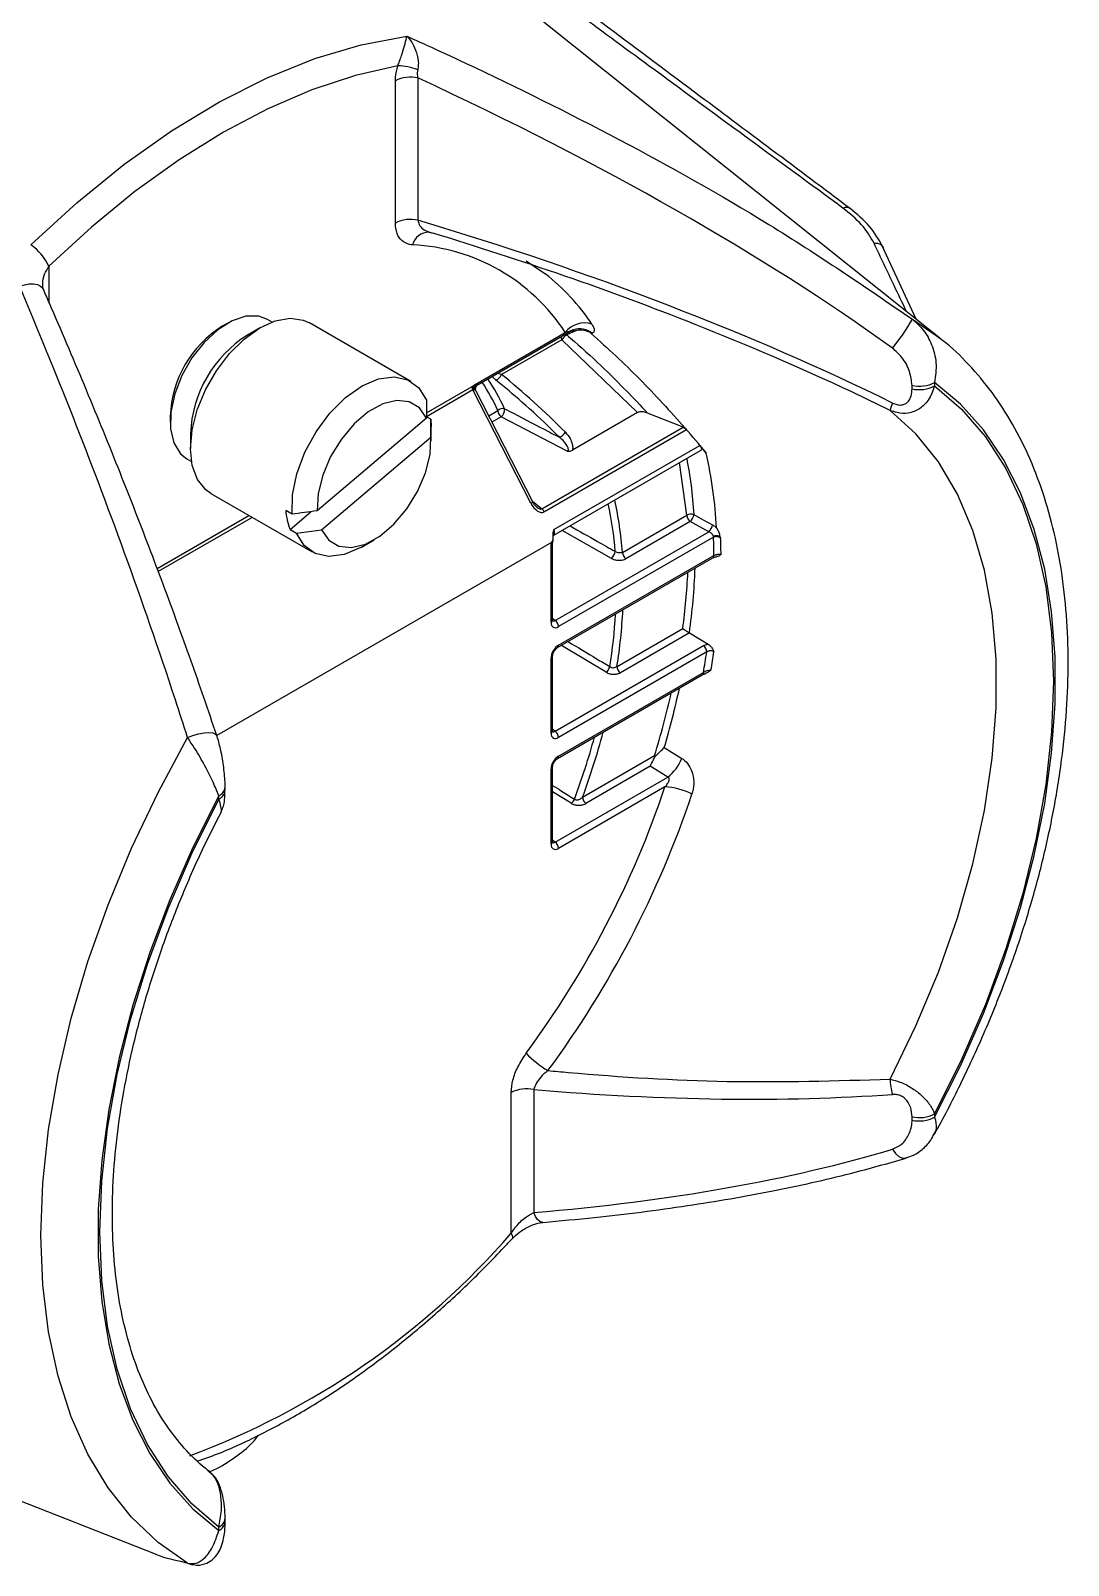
# Model space of a CAD drawing. Extents: x 7 to 135, y 1 to 99.
# Drawn here: x 101.012 to 103.909, y 8.569 to 12.853 of the extents above; entities that cross this region are included whole.
import ezdxf

# ---------------------------------------------------------------- set-up
doc = ezdxf.new("R2010")
doc.units = 0
doc.header["$MEASUREMENT"] = 0
doc.layers.add('OBJECT', color=7, linetype='CONTINUOUS')

msp = doc.modelspace()

# ---------------------------------------------------------------- linework, layer by layer
at = {"layer": 'OBJECT'}
for p, q in [((103.5504, 11.995), (101.9843, 13.2444)), ((102.0303, 12.3161), (102.0303, 12.7132)), ((102.0933, 12.7213), (102.0933, 12.3241)), ((102.1245, 12.2907), (102.1255, 12.2906)), ((102.1255, 12.2904), (102.1267, 12.29)), ((103.484, 12.048), (103.3899, 12.2523)), ((101.0631, 12.1954), (101.0631, 12.0955)), ((101.6862, 12.0398), (101.6733, 12.0472)), ((103.474, 12.0478), (103.5407, 12.0026)), ((101.5608, 12.036), (101.5467, 12.0279)), ((101.6527, 12.0238), (101.6174, 12.0034)), ((102.0731, 11.8741), (101.7902, 12.0374)), ((102.2533, 11.8657), (102.5047, 12.0109)), ((102.2611, 11.8651), (102.5194, 12.0143)), ((102.5358, 12.0163), (102.5088, 12.0042)), ((102.5358, 12.0163), (102.5166, 12.0127)), ((102.5801, 12.0082), (102.5779, 12.0073)), ((103.5407, 12.0026), (103.5504, 11.995)), ((102.4952, 11.9901), (102.3271, 11.893)), ((102.7066, 11.7871), (102.4952, 11.9901)), ((103.5359, 11.8708), (103.5359, 11.8614)), ((102.1175, 11.7862), (102.2444, 11.8595)), ((102.2469, 11.8502), (102.1176, 11.7755)), ((102.4086, 11.5343), (102.2469, 11.8502)), ((102.2479, 11.861), (102.2531, 11.8637)), ((102.2518, 11.8501), (102.2487, 11.8507)), ((102.4138, 11.5379), (102.2558, 11.8467)), ((103.473, 11.8533), (103.473, 11.8628)), ((102.1172, 11.8212), (102.1177, 11.7713)), ((102.2909, 11.778), (102.3164, 11.7927)), ((102.7066, 11.7871), (102.5247, 11.6821)), ((102.8339, 11.7459), (102.7347, 11.7858)), ((101.4017, 11.7768), (101.4017, 11.7605)), ((102.1177, 11.7713), (101.8122, 11.5125)), ((102.1292, 11.7685), (102.1176, 11.7752)), ((102.1292, 11.7685), (102.13, 11.7482)), ((102.13, 11.7074), (102.13, 11.7482)), ((102.3257, 11.7751), (102.3, 11.7603)), ((102.5103, 11.6792), (102.3257, 11.7751)), ((102.4394, 11.5182), (102.8339, 11.7459)), ((102.8393, 11.7436), (102.8433, 11.7391)), ((101.4583, 11.7278), (101.4583, 11.687)), ((101.8242, 11.4599), (102.1297, 11.7186)), ((102.8433, 11.7391), (102.4463, 11.5099)), ((101.4483, 11.6575), (101.4612, 11.65)), ((102.4726, 11.4444), (102.8827, 11.6811)), ((102.4731, 11.4605), (102.88, 11.6954)), ((102.88, 11.6954), (102.8981, 11.6741)), ((102.8442, 11.5003), (102.8241, 11.6473)), ((101.5153, 11.5611), (101.7981, 11.3978)), ((102.4123, 11.5409), (102.4394, 11.5182)), ((101.3651, 11.3519), (101.6214, 11.4998)), ((101.6307, 11.4944), (101.3684, 11.343)), ((101.742, 11.5035), (101.7243, 11.5137)), ((101.7363, 11.461), (101.7945, 11.5103)), ((102.6643, 11.3964), (102.8442, 11.5003)), ((102.8536, 11.4828), (102.6736, 11.3789)), ((102.9056, 11.4545), (102.8536, 11.4828)), ((101.7363, 11.461), (101.754, 11.4508)), ((101.754, 11.4508), (101.8242, 11.4599)), ((102.4768, 11.2069), (102.9056, 11.4545)), ((102.6336, 11.38), (102.4958, 11.4578)), ((102.466, 11.4246), (101.5317, 10.8853)), ((101.9356, 11.4114), (101.971, 11.4319)), ((102.465, 11.4138), (102.466, 11.4246)), ((102.465, 11.2015), (102.465, 11.4138)), ((102.4694, 11.2077), (102.4694, 11.4199)), ((102.9187, 11.4391), (102.4861, 11.1894)), ((102.483, 11.1307), (102.9168, 11.3811)), ((102.4861, 11.1376), (102.9199, 11.388)), ((102.4694, 11.2135), (102.4768, 11.2069)), ((102.4694, 11.2077), (102.4694, 11.2074)), ((102.6492, 11.0782), (102.833, 11.1843)), ((102.8512, 11.1719), (102.6585, 11.0607)), ((102.8512, 11.1719), (102.9039, 11.1404)), ((102.465, 10.8921), (102.465, 11.1011)), ((102.4694, 10.8982), (102.4694, 11.1072)), ((102.4768, 10.8974), (102.8905, 11.1363)), ((102.8998, 11.1187), (102.4861, 10.8799)), ((102.6189, 11.062), (102.4938, 11.137)), ((102.483, 10.8212), (102.8873, 11.0546)), ((102.4861, 10.8281), (102.8904, 11.0615)), ((102.4694, 10.9041), (102.4768, 10.8974)), ((102.7812, 10.8521), (102.8298, 10.8217)), ((102.4694, 10.5887), (102.4694, 10.7977)), ((102.5531, 10.7133), (102.7538, 10.8292)), ((102.7422, 10.7996), (102.5624, 10.6958)), ((102.7909, 10.7693), (102.7422, 10.7996)), ((102.465, 10.5826), (102.465, 10.7916)), ((102.4768, 10.588), (102.7909, 10.7693)), ((101.5373, 10.7076), (101.5373, 10.7171)), ((101.5549, 10.7321), (101.5549, 10.7416)), ((102.5211, 10.6961), (102.4694, 10.7286)), ((102.7831, 10.7419), (102.4861, 10.5704)), ((102.4694, 10.5946), (102.4768, 10.588)), ((102.3538, 9.4958), (102.3538, 9.8886)), ((102.4167, 9.8967), (102.4167, 9.5534)), ((103.473, 9.8115), (103.473, 9.821)), ((103.5359, 9.829), (103.5359, 9.8196)), ((99.6833, 9.2583), (101.3597, 8.6009)), ((101.5123, 8.8295), (101.5061, 8.8346)), ((101.5128, 8.829), (101.5069, 8.834)), ((101.507, 8.8337), (101.5123, 8.8295)), ((101.5549, 8.6903), (101.5549, 8.6998)), ((101.5373, 8.6658), (101.5373, 8.6753)), ((101.4502, 8.5749), (101.4642, 8.5703))]:
    msp.add_line(p, q, dxfattribs=at)
at = {"layer": 'OBJECT', "flags": 128}
for points in [[(101.0122, 12.2551), (101.1407, 12.3729), (101.272, 12.4792), (101.4051, 12.5732), (101.539, 12.6543), (101.6727, 12.7217), (101.8051, 12.7751), (101.9353, 12.8139), (102.0622, 12.838)], [(102.0373, 12.7551), (101.9186, 12.7278), (101.7973, 12.6876), (101.6743, 12.6348), (101.5504, 12.5695), (101.4265, 12.4924), (101.3034, 12.4039), (101.182, 12.3047), (101.0631, 12.1954)], [(102.3957, 12.2104), (102.4423, 12.1793), (102.4491, 12.1741)], [(100.9821, 12.1396), (100.9952, 12.1438), (101.0082, 12.1461), (101.0203, 12.1462), (101.031, 12.1442), (101.0396, 12.1401), (101.0457, 12.1343), (101.0477, 12.1307)], [(101.6733, 12.0472), (101.649, 12.0562), (101.6133, 12.0561), (101.5743, 12.0432), (101.5345, 12.0183), (101.4963, 11.983), (101.4621, 11.9395), (101.4342, 11.8905), (101.4142, 11.8391), (101.4035, 11.7885), (101.4026, 11.742), (101.4116, 11.7024), (101.4301, 11.6722), (101.4483, 11.6575)], [(101.5153, 11.5611), (101.5013, 11.571), (101.478, 11.5999), (101.4634, 11.6389), (101.4583, 11.6859), (101.463, 11.7386), (101.4771, 11.7943), (101.5001, 11.8503), (101.5308, 11.9037), (101.5675, 11.9519), (101.6086, 11.9924), (101.6518, 12.0233), (101.6951, 12.0429), (101.7363, 12.0503), (101.7732, 12.0451), (101.7902, 12.0374)], [(102.5198, 12.0146), (102.527, 12.0178), (102.5273, 12.0179)], [(101.742, 11.5035), (101.7432, 11.5577), (101.7554, 11.6164), (101.7778, 11.6762), (101.8092, 11.7337), (101.8478, 11.7857), (101.8914, 11.8291), (101.9375, 11.8616), (101.9835, 11.8813), (102.0267, 11.887), (102.0648, 11.8784), (102.0955, 11.856), (102.1172, 11.8212)], [(103.5359, 9.8196), (103.6081, 9.9635), (103.6725, 10.1097), (103.7285, 10.257), (103.7759, 10.4044), (103.8142, 10.5508), (103.8432, 10.6952), (103.8626, 10.8364), (103.8724, 10.9735), (103.8724, 11.1054), (103.8626, 11.2312), (103.8432, 11.35), (103.8142, 11.4609), (103.7759, 11.5631), (103.7285, 11.6558), (103.6725, 11.7384), (103.6081, 11.8102), (103.5359, 11.8708)], [(103.5359, 11.8614), (103.6112, 11.7967), (103.6777, 11.7195), (103.7349, 11.6306), (103.7823, 11.5305), (103.8197, 11.4202), (103.8465, 11.3005), (103.8627, 11.1725), (103.8682, 11.037), (103.8627, 10.8953), (103.8465, 10.7485), (103.8197, 10.5978), (103.7823, 10.4444), (103.7349, 10.2895), (103.6777, 10.1345), (103.6112, 9.9806), (103.5359, 9.829)], [(102.1177, 11.7713), (102.0974, 11.8), (102.069, 11.8169), (102.0342, 11.8207), (101.9953, 11.8112), (101.9548, 11.789), (101.9154, 11.7556), (101.8795, 11.7132), (101.8496, 11.6644), (101.8276, 11.6125), (101.8148, 11.5607), (101.8122, 11.5125)], [(103.412, 9.9262), (103.4837, 10.0746), (103.5464, 10.2252), (103.5995, 10.3766), (103.6425, 10.5273), (103.6751, 10.6762), (103.697, 10.8218), (103.708, 10.9629), (103.708, 11.0983), (103.697, 11.2267), (103.6751, 11.347), (103.6425, 11.4582), (103.5995, 11.5593), (103.5464, 11.6493), (103.4837, 11.7275), (103.412, 11.7932)], [(101.8242, 11.4599), (101.8445, 11.4311), (101.8729, 11.4143), (101.9077, 11.4105), (101.9466, 11.42), (101.9871, 11.4421), (102.0265, 11.4755), (102.0623, 11.518), (102.0923, 11.5667), (102.1143, 11.6187), (102.1271, 11.6704), (102.1297, 11.7186)], [(102.8638, 11.502), (102.8878, 11.4889), (102.9158, 11.4736)], [(101.9356, 11.4114), (101.9337, 11.4103), (101.8877, 11.3907), (101.8445, 11.385), (101.8064, 11.3936), (101.7757, 11.4159), (101.754, 11.4508)], [(101.4502, 10.8795), (101.4652, 10.8857), (101.4809, 10.8904), (101.4962, 10.8932), (101.5098, 10.894), (101.5209, 10.8926), (101.5285, 10.8892), (101.5319, 10.8847)], [(101.4502, 8.5749), (101.3678, 8.6325), (101.2936, 8.7028), (101.2281, 8.785), (101.1718, 8.8787), (101.1252, 8.983), (101.0885, 9.0973), (101.0622, 9.2207), (101.0463, 9.3522), (101.0409, 9.4909), (101.0463, 9.6358), (101.0622, 9.7856), (101.0885, 9.9394), (101.1252, 10.096), (101.1718, 10.2542), (101.2281, 10.4129), (101.2936, 10.5707), (101.3678, 10.7267), (101.4502, 10.8795)], [(101.5373, 10.7171), (101.4652, 10.5731), (101.4008, 10.427), (101.3447, 10.2797), (101.2974, 10.1323), (101.2591, 9.9858), (101.2301, 9.8415), (101.2107, 9.7003), (101.2009, 9.5632), (101.2009, 9.4313), (101.2107, 9.3054), (101.2301, 9.1867), (101.2591, 9.0758), (101.2974, 8.9736), (101.3447, 8.8809), (101.4008, 8.7983), (101.4652, 8.7264), (101.5373, 8.6658)], [(101.5373, 8.6753), (101.4621, 8.74), (101.3956, 8.8171), (101.3384, 8.9061), (101.2909, 9.0061), (101.2536, 9.1164), (101.2267, 9.2361), (101.2105, 9.3642), (101.2051, 9.4997), (101.2105, 9.6414), (101.2267, 9.7882), (101.2536, 9.9389), (101.2909, 10.0923), (101.3384, 10.2471), (101.3956, 10.4021), (101.4621, 10.556), (101.5373, 10.7076)], [(103.4184, 9.7305), (103.4269, 9.7186), (103.4363, 9.71), (103.4459, 9.7055), (103.455, 9.7053), (103.4561, 9.7056)], [(102.4424, 9.5262), (102.4406, 9.5262), (102.434, 9.5283), (102.4275, 9.5338), (102.4217, 9.5424), (102.4167, 9.5534)], [(102.3538, 9.4958), (102.3562, 9.4899), (102.357, 9.485), (102.3564, 9.4812), (102.3554, 9.4795)]]:
    msp.add_lwpolyline(points, dxfattribs=at)
at = {"layer": 'OBJECT'}
for centre, radius, start, end in [((102.035, 12.5984), 0.1567, 68.3818, 89.1529), ((102.0729, 12.6304), 0.0932, 77.3817, 117.2047), ((102.0729, 12.2332), 0.0932, 77.3817, 117.2047), ((100.9359, 12.1385), 0.1393, 24.1067, 56.7934), ((102.1245, 12.2428), 0.0479, 90.1024, 164.8628), ((102.0523, 11.7158), 0.5402, 33.1157, 87.2398), ((102.0875, 11.7087), 0.5893, 33.5325, 52.155), ((102.9717, 12.3334), 0.5778, 320.623, 330.3824), ((101.7101, 11.7662), 0.3085, 121.9804, 178.025), ((101.7995, 11.7146), 0.3414, 122.231, 177.7744), ((102.5139, 12.0001), 0.0212, 183.2752, 208.1295), ((102.5292, 11.9709), 0.039, 121.4414, 150.5109), ((102.5585, 11.9697), 0.0677, 72.5914, 142.538), ((102.4987, 11.9931), 0.015, 47.5388, 62.1876), ((102.545, 11.9662), 0.0547, 50.115, 108.8992), ((101.7898, 11.5522), 0.579, 24.543, 33.5021), ((101.8002, 11.5529), 0.5886, 24.5715, 33.8952), ((102.3, 11.9053), 0.0297, 291.8931, 335.586), ((103.4933, 11.9537), 0.0932, 257.3818, 297.2045), ((102.2654, 11.8601), 0.021, 181.6798, 208.1825), ((102.2674, 11.8574), 0.0199, 169.7176, 199.7784), ((102.2685, 11.8553), 0.0175, 151.263, 197.1804), ((102.2409, 11.8657), 0.0124, 350.8446, 0.2051), ((103.4933, 11.9442), 0.0932, 257.3818, 297.2045), ((102.3297, 11.7805), 0.018, 71.5536, 137.518), ((102.3398, 11.7938), 0.0234, 182.8538, 233.1011), ((102.3065, 11.7968), 0.0289, 311.6134, 1.6493), ((103.4833, 11.7822), 0.0722, 154.1573, 171.2333), ((102.4725, 11.7538), 0.0393, 294.0263, 326.1675), ((101.7039, 11.4021), 1.2248, 2.9347, 12.8301), ((102.403, 11.5478), 0.0146, 292.3348, 317.5568), ((101.6539, 11.3229), 0.9932, 4.4095, 12.1671), ((101.6624, 11.3235), 1.0045, 4.1632, 12.5983), ((101.902, 11.5266), 0.1782, 184.1636, 201.6082), ((102.4254, 11.4996), 0.0233, 26.4252, 52.9857), ((102.8557, 11.4813), 0.0222, 68.6962, 121.0683), ((102.8676, 11.5015), 0.0234, 182.8539, 233.1012), ((102.8328, 11.5061), 0.0312, 311.6367, 352.391), ((102.8849, 11.4778), 0.0312, 311.629, 352.252), ((102.9026, 11.439), 0.0161, 0.1769, 8.4789), ((102.462, 11.4206), 0.00747, 294.0823, 355.2073), ((102.6143, 11.403), 0.0301, 310.0476, 352.8531), ((102.6876, 11.3976), 0.0234, 182.8539, 233.1012), ((101.4449, 11.3784), 1.475, 0.3705, 2.3566), ((101.4505, 11.3792), 1.4892, 0.4631, 2.2143), ((102.9126, 11.3871), 0.0073, 304.5574, 6.7552), ((101.0849, 11.4192), 1.7638, 352.347, 357.4518), ((101.0736, 11.421), 1.795, 352.0227, 357.8124), ((101.1301, 11.3181), 1.5378, 351.0281, 356.9503), ((102.4619, 11.2084), 0.00759, 294.3574, 352.0548), ((102.4627, 11.1882), 0.0234, 2.8538, 53.1013), ((101.1174, 11.3184), 1.5308, 350.9528, 356.4801), ((102.4621, 11.1078), 0.0073, 293.2475, 355.3653), ((102.4788, 11.1367), 0.00731, 304.8013, 6.7329), ((100.8993, 11.4185), 2.0228, 349.8352, 351.4787), ((102.8765, 11.1176), 0.0234, 2.8535, 53.1016), ((100.9091, 11.4182), 2.0328, 350.0869, 351.5393), ((102.6002, 11.0855), 0.03, 308.4771, 344.9595), ((102.6725, 11.0794), 0.0234, 182.854, 233.101), ((102.8831, 11.0606), 0.0073, 304.5567, 6.7559), ((100.5674, 11.5087), 2.309, 343.4814, 347.7294), ((100.5517, 11.5113), 2.3054, 342.7891, 347.3037), ((102.4621, 10.8988), 0.00729, 293.2401, 355.4396), ((102.4627, 10.8787), 0.0234, 2.8535, 53.1016), ((100.6158, 11.4247), 2.0638, 339.8358, 345.1213), ((100.6029, 11.4277), 2.0575, 339.5154, 344.5885), ((102.4621, 10.7983), 0.0073, 293.2475, 355.3653), ((102.4788, 10.8272), 0.00731, 304.8017, 6.7327), ((102.7199, 10.8627), 0.1173, 307.2748, 339.5707), ((101.5251, 10.7444), 0.0299, 294.0905, 354.7307), ((101.5253, 10.7348), 0.0297, 293.9814, 355.9893), ((100.2229, 11.6032), 2.7011, 323.5463, 341.4062), ((100.2023, 11.615), 2.8023, 323.5463, 341.4062), ((102.5765, 10.7145), 0.0234, 182.8539, 233.1011), ((102.7752, 10.5638), 0.1783, 62.1993, 87.4745), ((102.504, 10.7191), 0.0287, 306.5801, 336.5885), ((102.4621, 10.5893), 0.00729, 293.2401, 355.4396), ((102.4627, 10.5693), 0.0234, 2.8537, 53.1013), ((102.6134, 10.2103), 0.3041, 224.2224, 238.8864), ((102.3964, 9.8058), 0.0932, 77.3817, 117.2047), ((103.5382, 9.9233), 0.1263, 178.7055, 198.3325), ((103.4933, 9.9119), 0.0932, 257.3818, 297.2045), ((103.4933, 9.9025), 0.0932, 257.3818, 297.2045), ((100.6907, 10.9414), 2.2036, 290.2977, 319.002), ((101.5252, 8.7025), 0.0298, 294.0575, 355.1131), ((101.5252, 8.693), 0.0298, 294.0222, 355.5262)]:
    msp.add_arc(centre, radius, start, end, dxfattribs=at)
for centre, major_axis, ratio, start_param, end_param in [((98.8737, 11.8035), (5.5153, -1.3161), 0.337357, 0.687358, 1.030112), ((101.2478, 11.3047), (3.4718, -0.8285), 0.337357, 0.978335, 1.405949), ((101.99, 10.4718), (-0.7933, 1.6798), 0.62191, 5.230165, 5.373854), ((102.2444, 11.8214), (0.0086, 0.0398), 0.487545, 0.250704, 0.415371), ((102.255, 11.8152), (-0.0069, 0.0354), 0.323215, 6.229082, 6.39375), ((102.0956, 10.3799), (-0.9462, 2.0036), 0.62191, 5.095138, 5.138355), ((102.4282, 11.5501), (-0.0163, 0.041), 0.552795, 1.740523, 3.222071), ((102.4201, 11.5469), (-0.0193, 0.0288), 0.345261, 2.268071, 3.146618), ((102.4669, 11.4584), (-0.0052, 0.0143), 0.425109, 3.20932, 4.69903), ((102.4864, 11.2142), (0.0152, 0.0264), 0.568869, 2.363542, 3.919486), ((102.4758, 11.2204), (0.0052, 0.015), 0.538958, 2.918918, 3.817209), ((102.4864, 11.1131), (0.015, 0.026), 0.586022, 0.792741, 2.348684), ((102.4864, 10.9048), (0.0152, 0.0264), 0.568869, 2.363542, 3.919486), ((102.4758, 10.9109), (0.0052, 0.015), 0.538958, 2.918918, 3.817209), ((102.4864, 10.8036), (0.015, 0.026), 0.586022, 0.792741, 2.348684), ((102.4864, 10.5953), (0.0152, 0.0264), 0.568869, 2.363542, 3.919486), ((102.4758, 10.6014), (0.0052, 0.015), 0.538958, 2.918918, 3.817209), ((101.2478, 11.3047), (3.4718, -0.8285), 0.337357, 5.134971, 5.465515), ((98.8737, 11.8035), (5.5153, -1.3161), 0.337357, 5.487646, 5.756492)]:
    msp.add_ellipse(centre, major_axis=major_axis, ratio=ratio, start_param=start_param, end_param=end_param, dxfattribs=at)
for points, knots in [([(103.2983, 12.358), (103.154, 12.4659), (102.8373, 12.7028), (102.5206, 12.9391), (102.3481, 13.0677)], [0, 0, 0, 0, 0.4555662, 1, 1, 1, 1]), ([(103.2799, 12.3581), (103.0996, 12.4901), (102.7776, 12.7258), (102.4568, 12.9621), (102.3156, 13.0661)], [0, 0, 0, 0, 0.560008, 1, 1, 1, 1]), ([(102.0373, 12.7551), (102.039, 12.7596), (102.0427, 12.7692), (102.047, 12.782), (102.0525, 12.799), (102.0584, 12.8196), (102.0613, 12.8325), (102.0622, 12.8379), (102.0622, 12.838)], [0, 0, 0, 0, 0.125199, 0.269788, 0.359451, 0.64693, 0.996073, 1, 1, 1, 1]), ([(102.0622, 12.838), (102.0806, 12.8297), (102.1353, 12.805), (102.3345, 12.7129), (102.6564, 12.5525), (103.0769, 12.3185), (103.3417, 12.138), (103.474, 12.0478)], [0, 0, 0, 0, 0.0375041, 0.1114605, 0.4074162, 0.7038077, 1, 1, 1, 1]), ([(102.0622, 12.838), (102.0623, 12.8379), (102.0693, 12.8308), (102.0808, 12.815), (102.0902, 12.7913), (102.0939, 12.7725), (102.0951, 12.7587), (102.0935, 12.7487), (102.0928, 12.7441)], [0, 0, 0, 0, 0.00398, 0.354505, 0.641879, 0.732153, 0.875184, 1, 1, 1, 1]), ([(102.0303, 12.7132), (102.0304, 12.7166), (102.0307, 12.7298), (102.0345, 12.7443), (102.0373, 12.7551)], [0, 0, 0, 0, 0.259647, 1, 1, 1, 1]), ([(102.0928, 12.7441), (102.0928, 12.7441), (102.0914, 12.7384), (102.0911, 12.7303), (102.0928, 12.7232), (102.0933, 12.7213)], [0, 0, 0, 0, 0.000406, 0.730045, 1, 1, 1, 1]), ([(103.2799, 12.3581), (103.283, 12.3592), (103.2879, 12.3608), (103.2937, 12.3602), (103.297, 12.3591), (103.2984, 12.3579), (103.2988, 12.3575)], [0, 0, 0, 0, 0.4352, 0.66943, 0.908612, 1, 1, 1, 1]), ([(103.3669, 12.2598), (103.3566, 12.2774), (103.3359, 12.3127), (103.2985, 12.343), (103.2799, 12.3581)], [0, 0, 0, 0, 0.501102, 1, 1, 1, 1]), ([(103.392, 12.2489), (103.3811, 12.2684), (103.3593, 12.3074), (103.319, 12.3409), (103.2989, 12.3576)], [0, 0, 0, 0, 0.501372, 1, 1, 1, 1]), ([(102.0783, 12.2553), (102.0755, 12.2556), (102.0642, 12.2568), (102.0478, 12.2654), (102.0332, 12.2857), (102.0313, 12.3059), (102.0303, 12.3161)], [0, 0, 0, 0, 0.104814, 0.415632, 0.707452, 1, 1, 1, 1]), ([(102.0933, 12.3241), (102.0947, 12.3187), (102.0977, 12.3076), (102.1103, 12.2962), (102.1214, 12.2923), (102.1269, 12.2904)], [0, 0, 0, 0, 0.317526, 0.65817, 1, 1, 1, 1]), ([(102.1269, 12.2904), (102.1276, 12.2901), (102.1304, 12.2888), (102.1336, 12.2884), (102.136, 12.2881)], [0, 0, 0, 0, 0.251213, 1, 1, 1, 1]), ([(103.412, 11.7932), (103.3762, 11.8105), (103.197, 11.8971), (102.8945, 12.0257), (102.5039, 12.1715), (102.2587, 12.2492), (102.136, 12.2881)], [0, 0, 0, 0, 0.086252, 0.431521, 0.715373, 1, 1, 1, 1]), ([(103.3669, 12.2598), (103.3703, 12.26), (103.3755, 12.2603), (103.3818, 12.2584), (103.386, 12.2561), (103.3887, 12.254), (103.3897, 12.2525), (103.3898, 12.2522)], [0, 0, 0, 0, 0.365333, 0.5618321, 0.7624541, 0.9630735, 1, 1, 1, 1]), ([(103.4575, 12.0692), (103.4458, 12.0934), (103.4153, 12.1569), (103.3854, 12.2205), (103.3669, 12.2598)], [0, 0, 0, 0, 0.382243, 1, 1, 1, 1]), ([(103.3898, 12.2522), (103.3906, 12.2513), (103.3919, 12.2497), (103.3922, 12.2477), (103.3923, 12.247)], [0, 0, 0, 0, 0.600691, 1, 1, 1, 1]), ([(101.0462, 12.1425), (101.046, 12.144), (101.0445, 12.1541), (101.05, 12.1732), (101.0588, 12.1882), (101.0631, 12.1954)], [0, 0, 0, 0, 0.084318, 0.559661, 1, 1, 1, 1]), ([(101.4502, 10.8795), (101.4389, 10.9148), (101.382, 11.0917), (101.2762, 11.395), (101.1309, 11.7796), (101.0317, 12.0194), (100.9821, 12.1396)], [0, 0, 0, 0, 0.077798, 0.389331, 0.69397, 1, 1, 1, 1]), ([(101.0477, 12.1308), (101.0476, 12.1309), (101.046, 12.134), (101.0461, 12.1383), (101.0462, 12.1425)], [0, 0, 0, 0, 0.038415, 1, 1, 1, 1]), ([(101.5319, 10.8847), (101.5198, 10.9204), (101.484, 11.0266), (101.4212, 11.2031), (101.3413, 11.4173), (101.2545, 11.6393), (101.1614, 11.8666), (101.0916, 12.0304), (101.0532, 12.1181), (101.0477, 12.1307)], [0, 0, 0, 0, 0.079574, 0.236353, 0.40293, 0.581361, 0.771719, 0.967148, 1, 1, 1, 1]), ([(103.474, 12.0478), (103.485, 12.0379), (103.5073, 12.0178), (103.5299, 11.9748), (103.5434, 11.924), (103.5385, 11.8891), (103.5359, 11.8708)], [0, 0, 0, 0, 0.223098, 0.450963, 0.711814, 1, 1, 1, 1]), ([(102.5273, 12.018), (102.525, 12.0171), (102.5165, 12.014), (102.5076, 12.0108), (102.501, 12.0083)], [0, 0, 0, 0, 0.262907, 1, 1, 1, 1]), ([(102.5194, 12.0143), (102.5192, 12.0142), (102.5182, 12.0136), (102.5142, 12.0126), (102.5091, 12.0116), (102.5055, 12.011), (102.5047, 12.0109)], [0, 0, 0, 0, 0.0748099, 0.413866, 0.866056, 1, 1, 1, 1]), ([(102.5088, 12.0042), (102.516, 11.998), (102.5519, 11.9669), (102.6289, 11.8965), (102.6952, 11.8272), (102.7347, 11.7858)], [0, 0, 0, 0, 0.091462, 0.457412, 1, 1, 1, 1]), ([(102.5779, 12.0073), (102.5762, 12.0086), (102.5728, 12.0113), (102.5652, 12.0145), (102.5528, 12.0172), (102.5428, 12.0169), (102.5364, 12.0163), (102.5358, 12.0163)], [0, 0, 0, 0, 0.136462, 0.272406, 0.502922, 0.956496, 1, 1, 1, 1]), ([(102.5779, 12.0073), (102.6232, 11.966), (102.714, 11.8833), (102.7975, 11.7903), (102.8393, 11.7436)], [0, 0, 0, 0, 0.49854, 1, 1, 1, 1]), ([(102.5787, 12.0343), (102.5796, 12.033), (102.5834, 12.0271), (102.5866, 12.0181), (102.5851, 12.011), (102.5813, 12.0089), (102.5801, 12.0082)], [0, 0, 0, 0, 0.105572, 0.488067, 0.830771, 1, 1, 1, 1]), ([(103.5345, 9.771), (103.5363, 9.7741), (103.5639, 9.823), (103.6131, 9.92), (103.6788, 10.0625), (103.7367, 10.2068), (103.7868, 10.3517), (103.8288, 10.4966), (103.8624, 10.6405), (103.8872, 10.7826), (103.9032, 10.9221), (103.91, 11.0581), (103.9076, 11.1899), (103.8958, 11.3166), (103.8746, 11.4373), (103.844, 11.5513), (103.8042, 11.6576), (103.7553, 11.7553), (103.6981, 11.844), (103.6322, 11.9217), (103.5789, 11.9746), (103.5455, 11.9979), (103.539, 12.0025)], [0, 0, 0, 0, 0.003665, 0.058313, 0.112984, 0.167681, 0.222416, 0.277201, 0.332048, 0.386966, 0.441963, 0.49704, 0.552189, 0.607386, 0.662571, 0.717654, 0.772518, 0.827019, 0.881019, 0.934418, 0.987209, 1, 1, 1, 1]), ([(103.473, 11.8628), (103.4714, 11.8757), (103.4682, 11.902), (103.4487, 11.9394), (103.4276, 11.9584), (103.4184, 11.9668)], [0, 0, 0, 0, 0.351629, 0.714778, 1, 1, 1, 1]), ([(102.3111, 11.8777), (102.309, 11.8795), (102.3047, 11.8831), (102.3019, 11.8863), (102.3005, 11.8879)], [0, 0, 0, 0, 0.502751, 1, 1, 1, 1]), ([(102.4885, 11.7179), (102.4817, 11.7247), (102.4475, 11.7587), (102.3891, 11.8133), (102.3355, 11.8576), (102.3111, 11.8777)], [0, 0, 0, 0, 0.1198452, 0.5994125, 1, 1, 1, 1]), ([(102.3164, 11.8971), (102.3165, 11.897), (102.3179, 11.8965), (102.3216, 11.8951), (102.3255, 11.8936), (102.3271, 11.893)], [0, 0, 0, 0, 0.02562, 0.611249, 1, 1, 1, 1]), ([(102.2479, 11.861), (102.2485, 11.8617), (102.2502, 11.8636), (102.2521, 11.8649), (102.2533, 11.8657)], [0, 0, 0, 0, 0.352326, 1, 1, 1, 1]), ([(102.2557, 11.8467), (102.2556, 11.8469), (102.2552, 11.8479), (102.2535, 11.8493), (102.2519, 11.85), (102.2518, 11.8501)], [0, 0, 0, 0, 0.174847, 0.908815, 1, 1, 1, 1]), ([(102.2531, 11.8637), (102.2554, 11.8642), (102.2587, 11.865), (102.2611, 11.8652), (102.2611, 11.8652), (102.2611, 11.8652)], [0, 0, 0, 0, 0.570989, 0.837243, 1, 1, 1, 1]), ([(102.2558, 11.8467), (102.2558, 11.8467), (102.2548, 11.848), (102.2541, 11.8517), (102.2545, 11.857), (102.2567, 11.8614), (102.2594, 11.8642), (102.261, 11.865), (102.2615, 11.8653)], [0, 0, 0, 0, 0.004101, 0.236386, 0.480511, 0.714576, 0.907366, 1, 1, 1, 1]), ([(103.5359, 11.8614), (103.5309, 11.8473), (103.5219, 11.822), (103.4948, 11.7958), (103.464, 11.7837), (103.4349, 11.7845), (103.4184, 11.7908), (103.412, 11.7932)], [0, 0, 0, 0, 0.265568, 0.47687, 0.68909, 0.879262, 1, 1, 1, 1]), ([(103.4184, 11.8137), (103.4225, 11.8119), (103.4307, 11.8084), (103.4433, 11.8076), (103.4546, 11.8109), (103.4645, 11.8193), (103.4717, 11.8339), (103.4725, 11.8465), (103.473, 11.8533)], [0, 0, 0, 0, 0.1326367, 0.2661905, 0.3879373, 0.5358653, 0.7510749, 1, 1, 1, 1]), ([(102.3354, 11.7976), (102.3436, 11.7934), (102.3845, 11.7722), (102.4355, 11.7456), (102.4783, 11.7233), (102.4885, 11.7179)], [0, 0, 0, 0, 0.160075, 0.800378, 1, 1, 1, 1]), ([(102.7347, 11.7858), (102.731, 11.7869), (102.7247, 11.789), (102.716, 11.7894), (102.7102, 11.7887), (102.7077, 11.7876), (102.7066, 11.7871)], [0, 0, 0, 0, 0.39963, 0.6804285, 0.8611697, 1, 1, 1, 1]), ([(102.1297, 11.7186), (102.1297, 11.7188), (102.1296, 11.7355), (102.1294, 11.7521), (102.1292, 11.7685)], [0, 0, 0, 0, 0.0137604, 1, 1, 1, 1]), ([(102.8339, 11.7459), (102.8355, 11.7451), (102.8388, 11.7435), (102.8418, 11.7408), (102.8431, 11.7393), (102.8433, 11.7391)], [0, 0, 0, 0, 0.471931, 0.943806, 1, 1, 1, 1]), ([(102.5103, 11.6792), (102.5109, 11.6795), (102.5118, 11.6799), (102.5129, 11.6812), (102.5133, 11.6825), (102.5136, 11.6851), (102.5126, 11.6895), (102.5088, 11.697), (102.5009, 11.7073), (102.493, 11.714), (102.4885, 11.7179)], [0, 0, 0, 0, 0.042913, 0.064595, 0.116677, 0.137901, 0.239878, 0.395454, 0.648764, 1, 1, 1, 1]), ([(102.5051, 11.732), (102.5098, 11.7264), (102.518, 11.7167), (102.5242, 11.7008), (102.5259, 11.6895), (102.525, 11.684), (102.5247, 11.6821)], [0, 0, 0, 0, 0.39376, 0.689369, 0.889337, 1, 1, 1, 1]), ([(102.5103, 11.6792), (102.5104, 11.6792), (102.5108, 11.6791), (102.5136, 11.679), (102.5189, 11.6794), (102.5228, 11.6812), (102.5247, 11.6821)], [0, 0, 0, 0, 0.009919, 0.084253, 0.52273, 1, 1, 1, 1]), ([(102.8437, 11.6586), (102.8482, 11.6342), (102.8574, 11.5839), (102.8616, 11.5298), (102.8638, 11.502)], [0, 0, 0, 0, 0.48506, 1, 1, 1, 1]), ([(102.88, 11.6954), (102.881, 11.694), (102.8832, 11.6912), (102.8848, 11.6871), (102.8849, 11.6838), (102.884, 11.6817), (102.8829, 11.6814), (102.8827, 11.6813)], [0, 0, 0, 0, 0.239836, 0.479768, 0.716145, 0.943702, 1, 1, 1, 1]), ([(102.4259, 11.5226), (102.4246, 11.5236), (102.421, 11.5266), (102.4169, 11.5322), (102.4146, 11.5365), (102.4138, 11.5379)], [0, 0, 0, 0, 0.27358, 0.769142, 1, 1, 1, 1]), ([(101.8122, 11.5125), (101.8118, 11.5125), (101.7884, 11.5095), (101.765, 11.5064), (101.742, 11.5035)], [0, 0, 0, 0, 0.013759, 1, 1, 1, 1]), ([(102.466, 11.4246), (102.4669, 11.4253), (102.4688, 11.4268), (102.4706, 11.431), (102.4713, 11.4357), (102.471, 11.4391), (102.4709, 11.4404)], [0, 0, 0, 0, 0.225238, 0.448344, 0.797044, 1, 1, 1, 1]), ([(102.4709, 11.4404), (102.4707, 11.4438), (102.4704, 11.4507), (102.4722, 11.4571), (102.4731, 11.4604), (102.4731, 11.4605)], [0, 0, 0, 0, 0.484792, 0.99279, 1, 1, 1, 1]), ([(102.4709, 11.4428), (102.4711, 11.4432), (102.4714, 11.4437), (102.4723, 11.4441), (102.4727, 11.4442)], [0, 0, 0, 0, 0.578157, 1, 1, 1, 1]), ([(102.5181, 11.4706), (102.5437, 11.4561), (102.5857, 11.4324), (102.6277, 11.4085), (102.6441, 11.3993)], [0, 0, 0, 0, 0.609623, 1, 1, 1, 1]), ([(102.9185, 11.4414), (102.9179, 11.4428), (102.9168, 11.4456), (102.9134, 11.4496), (102.9096, 11.4526), (102.9068, 11.4539), (102.9056, 11.4545)], [0, 0, 0, 0, 0.261282, 0.522135, 0.793798, 1, 1, 1, 1]), ([(102.9158, 11.4736), (102.9186, 11.4719), (102.9226, 11.4694), (102.926, 11.4659), (102.9271, 11.4648)], [0, 0, 0, 0, 0.693721, 1, 1, 1, 1]), ([(102.9361, 11.4409), (102.9344, 11.4415), (102.9312, 11.4427), (102.9258, 11.443), (102.9217, 11.4423), (102.9194, 11.4417), (102.9186, 11.4415), (102.9185, 11.4414)], [0, 0, 0, 0, 0.2752189, 0.550334, 0.828176, 0.9753594, 1, 1, 1, 1]), ([(102.9386, 11.4367), (102.9371, 11.4376), (102.9342, 11.4394), (102.9288, 11.4407), (102.9236, 11.4408), (102.9203, 11.4399), (102.9189, 11.4392), (102.9187, 11.4391)], [0, 0, 0, 0, 0.24232, 0.484664, 0.72566, 0.96082, 1, 1, 1, 1]), ([(102.9271, 11.4648), (102.9271, 11.4647), (102.9272, 11.4642), (102.9278, 11.4632), (102.9292, 11.4609), (102.9322, 11.4558), (102.9353, 11.4484), (102.9358, 11.4431), (102.9361, 11.4409)], [0, 0, 0, 0, 0.014349, 0.064128, 0.113277, 0.309935, 0.707927, 1, 1, 1, 1]), ([(102.9361, 11.4409), (102.9369, 11.4396), (102.9378, 11.4382), (102.9386, 11.4367), (102.9386, 11.4367)], [0, 0, 0, 0, 0.968723, 1, 1, 1, 1]), ([(102.4695, 11.42), (102.4695, 11.4203), (102.4694, 11.4225), (102.4705, 11.4291), (102.4708, 11.4351), (102.4709, 11.4385)], [0, 0, 0, 0, 0.07498, 0.487595, 1, 1, 1, 1]), ([(102.6643, 11.3964), (102.6629, 11.3959), (102.6603, 11.395), (102.6552, 11.395), (102.6499, 11.3962), (102.6462, 11.3979), (102.6445, 11.399), (102.6441, 11.3993)], [0, 0, 0, 0, 0.231643, 0.462987, 0.701648, 0.946437, 1, 1, 1, 1]), ([(102.6336, 11.38), (102.6366, 11.3786), (102.6424, 11.3758), (102.6529, 11.3742), (102.6631, 11.3748), (102.6699, 11.3769), (102.673, 11.3786), (102.6736, 11.3789)], [0, 0, 0, 0, 0.235531, 0.471034, 0.707056, 0.94205, 1, 1, 1, 1]), ([(102.9169, 11.3811), (102.9171, 11.3813), (102.918, 11.3819), (102.9214, 11.3832), (102.9251, 11.3843), (102.9275, 11.3846), (102.928, 11.3846)], [0, 0, 0, 0, 0.102969, 0.479767, 0.905876, 1, 1, 1, 1]), ([(102.9199, 11.388), (102.9212, 11.3886), (102.9237, 11.3899), (102.9286, 11.3911), (102.9335, 11.3917), (102.9373, 11.3916), (102.9392, 11.3913), (102.9397, 11.3912)], [0, 0, 0, 0, 0.224553, 0.449027, 0.675891, 0.908583, 1, 1, 1, 1]), ([(102.9397, 11.3912), (102.9397, 11.3912), (102.9377, 11.3895), (102.9344, 11.3864), (102.9298, 11.3854), (102.9279, 11.385)], [0, 0, 0, 0, 0.007492, 0.589801, 1, 1, 1, 1]), ([(102.4696, 11.2056), (102.4696, 11.2056), (102.4696, 11.2056), (102.4695, 11.2069), (102.4694, 11.2077)], [0, 0, 0, 0, 0.4608388, 1, 1, 1, 1]), ([(102.833, 11.1843), (102.833, 11.1843), (102.8333, 11.184), (102.835, 11.1827), (102.8384, 11.1802), (102.8432, 11.1769), (102.8475, 11.1741), (102.85, 11.1727), (102.8512, 11.1719)], [0, 0, 0, 0, 0.006094, 0.092481, 0.403716, 0.649929, 0.824502, 1, 1, 1, 1]), ([(102.5126, 11.1478), (102.5391, 11.1318), (102.578, 11.1085), (102.6168, 11.0851), (102.6292, 11.0777)], [0, 0, 0, 0, 0.6825286, 1, 1, 1, 1]), ([(102.8905, 11.1363), (102.8931, 11.1375), (102.8972, 11.1395), (102.9021, 11.1402), (102.9039, 11.1404)], [0, 0, 0, 0, 0.65071, 1, 1, 1, 1]), ([(102.9039, 11.1404), (102.9058, 11.139), (102.9103, 11.1357), (102.9156, 11.128), (102.9185, 11.122), (102.9198, 11.1192), (102.9198, 11.1191)], [0, 0, 0, 0, 0.27565, 0.662124, 0.994369, 1, 1, 1, 1]), ([(102.4694, 11.1072), (102.4695, 11.1083), (102.4696, 11.1106), (102.471, 11.1155), (102.4735, 11.1208), (102.477, 11.1257), (102.4805, 11.1291), (102.4822, 11.1302), (102.483, 11.1307)], [0, 0, 0, 0, 0.160313, 0.326528, 0.504898, 0.69012, 0.874046, 1, 1, 1, 1]), ([(102.9198, 11.1191), (102.9185, 11.1199), (102.916, 11.1214), (102.9113, 11.1223), (102.9066, 11.122), (102.9026, 11.1207), (102.9006, 11.1193), (102.8998, 11.1187)], [0, 0, 0, 0, 0.212154, 0.424537, 0.633207, 0.847153, 1, 1, 1, 1]), ([(102.6189, 11.062), (102.6216, 11.0606), (102.6271, 11.0578), (102.637, 11.0561), (102.6468, 11.0564), (102.654, 11.0584), (102.6575, 11.0602), (102.6585, 11.0607)], [0, 0, 0, 0, 0.226183, 0.452427, 0.6778, 0.905698, 1, 1, 1, 1]), ([(102.6292, 11.0777), (102.6297, 11.0774), (102.6314, 11.0762), (102.6349, 11.0749), (102.64, 11.0745), (102.6451, 11.0756), (102.6478, 11.0773), (102.6492, 11.0782)], [0, 0, 0, 0, 0.0881416, 0.296209, 0.519384, 0.7600541, 1, 1, 1, 1]), ([(102.8874, 11.0546), (102.8876, 11.0548), (102.8886, 11.0554), (102.8916, 11.0567), (102.8945, 11.0574), (102.8957, 11.0577)], [0, 0, 0, 0, 0.134227, 0.640346, 1, 1, 1, 1]), ([(102.8904, 11.0615), (102.892, 11.0626), (102.8951, 11.0649), (102.9011, 11.0673), (102.9069, 11.0685), (102.9101, 11.0683), (102.9115, 11.0683)], [0, 0, 0, 0, 0.261331, 0.522366, 0.78901, 1, 1, 1, 1]), ([(102.9115, 11.0683), (102.9115, 11.0682), (102.9098, 11.0669), (102.9065, 11.0641), (102.9016, 11.06), (102.8975, 11.0587), (102.8956, 11.058)], [0, 0, 0, 0, 0.006278, 0.341569, 0.675465, 1, 1, 1, 1]), ([(101.5439, 10.8389), (101.5413, 10.8517), (101.538, 10.8676), (101.5327, 10.8816), (101.5316, 10.8843)], [0, 0, 0, 0, 0.802911, 1, 1, 1, 1]), ([(102.4696, 10.8961), (102.4696, 10.8961), (102.4696, 10.8961), (102.4695, 10.8975), (102.4694, 10.8982)], [0, 0, 0, 0, 0.460842, 1, 1, 1, 1]), ([(101.5373, 10.7171), (101.5325, 10.7293), (101.5226, 10.7541), (101.499, 10.8009), (101.4738, 10.845), (101.457, 10.8695), (101.4502, 10.8795)], [0, 0, 0, 0, 0.261321, 0.527904, 0.808327, 1, 1, 1, 1]), ([(102.7557, 10.8271), (102.7593, 10.8307), (102.7673, 10.8386), (102.7759, 10.8466), (102.7803, 10.8513), (102.7811, 10.8521), (102.7812, 10.8521)], [0, 0, 0, 0, 0.4086435, 0.8981927, 0.9915544, 1, 1, 1, 1]), ([(101.5548, 10.7416), (101.5548, 10.7426), (101.5552, 10.7577), (101.5521, 10.7897), (101.548, 10.8226), (101.544, 10.8387), (101.5439, 10.8389)], [0, 0, 0, 0, 0.0346102, 0.5151365, 0.9914944, 1, 1, 1, 1]), ([(102.4694, 10.7977), (102.4695, 10.7989), (102.4696, 10.8012), (102.471, 10.8061), (102.4735, 10.8113), (102.477, 10.8162), (102.4805, 10.8196), (102.4822, 10.8208), (102.483, 10.8212)], [0, 0, 0, 0, 0.160313, 0.32653, 0.504898, 0.690119, 0.874046, 1, 1, 1, 1]), ([(102.7422, 10.7996), (102.7422, 10.7996), (102.7446, 10.8043), (102.7484, 10.8132), (102.7537, 10.8234), (102.7557, 10.8271)], [0, 0, 0, 0, 0.008424, 0.637869, 1, 1, 1, 1]), ([(102.7538, 10.8292), (102.7539, 10.8292), (102.7544, 10.8286), (102.755, 10.8279), (102.7557, 10.8272), (102.7557, 10.8271)], [0, 0, 0, 0, 0.038939, 0.947631, 1, 1, 1, 1]), ([(102.8298, 10.8217), (102.8311, 10.8209), (102.8384, 10.816), (102.8506, 10.8029), (102.8616, 10.7786), (102.8652, 10.7495), (102.8607, 10.7308), (102.8584, 10.7215)], [0, 0, 0, 0, 0.046354, 0.2555, 0.486787, 0.742851, 1, 1, 1, 1]), ([(102.7831, 10.7419), (102.7857, 10.7448), (102.7903, 10.7502), (102.7942, 10.7575), (102.7952, 10.7625), (102.795, 10.7652), (102.7939, 10.7674), (102.7928, 10.7684), (102.7917, 10.769), (102.7913, 10.7692), (102.7909, 10.7693)], [0, 0, 0, 0, 0.352053, 0.63882, 0.732281, 0.830173, 0.893655, 0.957422, 0.968454, 1, 1, 1, 1]), ([(101.5437, 10.6731), (101.5451, 10.6755), (101.5492, 10.683), (101.5526, 10.6982), (101.5549, 10.7147), (101.5545, 10.7276), (101.5544, 10.7326)], [0, 0, 0, 0, 0.12345, 0.387742, 0.760744, 1, 1, 1, 1]), ([(102.4694, 10.7462), (102.4778, 10.7409), (102.4981, 10.7281), (102.5184, 10.7152), (102.5303, 10.7077)], [0, 0, 0, 0, 0.41246, 1, 1, 1, 1]), ([(102.5303, 10.7077), (102.5311, 10.7072), (102.5328, 10.7062), (102.5363, 10.7055), (102.5408, 10.706), (102.547, 10.7082), (102.5507, 10.7113), (102.5531, 10.7133)], [0, 0, 0, 0, 0.113932, 0.249186, 0.416117, 0.62792, 1, 1, 1, 1]), ([(101.5085, 8.8328), (101.5055, 8.835), (101.4814, 8.8534), (101.4403, 8.8944), (101.3884, 8.9606), (101.3441, 9.0366), (101.3074, 9.1212), (101.2783, 9.2139), (101.2571, 9.3142), (101.2439, 9.4216), (101.2389, 9.5354), (101.2422, 9.6549), (101.2538, 9.7793), (101.2739, 9.9076), (101.3022, 10.0391), (101.3387, 10.1726), (101.3832, 10.3072), (101.4355, 10.442), (101.489, 10.5642), (101.5281, 10.6401), (101.5447, 10.6722)], [0, 0, 0, 0, 0.008903, 0.071917, 0.13406, 0.194943, 0.254754, 0.313818, 0.372431, 0.430808, 0.489093, 0.547367, 0.605673, 0.664045, 0.722495, 0.781023, 0.839622, 0.898282, 0.95699, 1, 1, 1, 1]), ([(101.5439, 10.6726), (101.5439, 10.6726), (101.546, 10.6729), (101.5447, 10.6829), (101.5414, 10.6963), (101.5379, 10.7061), (101.5373, 10.7076)], [0, 0, 0, 0, 0.003001, 0.429392, 0.909805, 1, 1, 1, 1]), ([(102.5211, 10.6961), (102.5235, 10.6948), (102.5284, 10.6922), (102.5375, 10.6905), (102.5469, 10.6905), (102.5556, 10.6924), (102.5603, 10.6947), (102.5624, 10.6958)], [0, 0, 0, 0, 0.195442, 0.390689, 0.591672, 0.814207, 1, 1, 1, 1]), ([(102.4696, 10.5867), (102.4696, 10.5867), (102.4696, 10.5866), (102.4695, 10.588), (102.4694, 10.5887)], [0, 0, 0, 0, 0.460841, 1, 1, 1, 1]), ([(102.3538, 9.8886), (102.3548, 9.9001), (102.3568, 9.9229), (102.3717, 9.962), (102.3873, 9.9856), (102.3955, 9.9982)], [0, 0, 0, 0, 0.319458, 0.638007, 1, 1, 1, 1]), ([(102.4563, 9.95), (102.456, 9.9497), (102.4487, 9.944), (102.4363, 9.9326), (102.4221, 9.9143), (102.4185, 9.9024), (102.4167, 9.8967)], [0, 0, 0, 0, 0.019846, 0.385327, 0.704043, 1, 1, 1, 1]), ([(102.4563, 9.95), (102.4753, 9.9482), (102.6426, 9.9331), (102.9645, 9.9128), (103.2604, 9.9216), (103.412, 9.9262)], [0, 0, 0, 0, 0.058887, 0.517849, 1, 1, 1, 1]), ([(103.412, 9.9262), (103.4209, 9.9238), (103.4405, 9.9187), (103.4709, 9.9033), (103.4987, 9.8827), (103.5208, 9.8589), (103.5315, 9.8406), (103.5353, 9.8306), (103.5359, 9.829)], [0, 0, 0, 0, 0.167208, 0.364973, 0.550353, 0.742656, 0.959323, 1, 1, 1, 1]), ([(103.473, 9.821), (103.4724, 9.8294), (103.4714, 9.8428), (103.4633, 9.8603), (103.454, 9.8716), (103.4432, 9.8792), (103.4309, 9.8836), (103.4228, 9.8836), (103.4184, 9.8836)], [0, 0, 0, 0, 0.29881, 0.473692, 0.618553, 0.738233, 0.858031, 1, 1, 1, 1]), ([(103.4184, 9.7305), (103.426, 9.7339), (103.445, 9.7423), (103.464, 9.7678), (103.4724, 9.7932), (103.4729, 9.8086), (103.473, 9.8115)], [0, 0, 0, 0, 0.23048, 0.56858, 0.916912, 1, 1, 1, 1]), ([(103.5359, 9.8196), (103.5389, 9.8085), (103.5437, 9.7901), (103.536, 9.777), (103.5329, 9.7719)], [0, 0, 0, 0, 0.605423, 1, 1, 1, 1]), ([(103.4557, 9.7064), (103.4628, 9.7085), (103.481, 9.714), (103.5055, 9.7326), (103.525, 9.7526), (103.5318, 9.7674), (103.5336, 9.7715)], [0, 0, 0, 0, 0.204101, 0.52131, 0.868138, 1, 1, 1, 1]), ([(102.4424, 9.5262), (102.4905, 9.5306), (102.6262, 9.543), (102.8411, 9.5704), (103.0796, 9.6115), (103.283, 9.6563), (103.4048, 9.6909), (103.4561, 9.7055)], [0, 0, 0, 0, 0.1376187, 0.3881613, 0.6225682, 0.8408888, 1, 1, 1, 1]), ([(102.3538, 9.4958), (102.3581, 9.502), (102.3696, 9.5186), (102.3911, 9.5402), (102.4088, 9.5494), (102.4167, 9.5534)], [0, 0, 0, 0, 0.248398, 0.66459, 1, 1, 1, 1]), ([(102.3558, 9.4795), (102.3574, 9.4813), (102.3645, 9.4896), (102.3835, 9.5042), (102.4087, 9.518), (102.4303, 9.5249), (102.4392, 9.5256), (102.442, 9.5258)], [0, 0, 0, 0, 0.076692, 0.349118, 0.651232, 0.888983, 1, 1, 1, 1]), ([(101.4771, 8.8592), (101.4986, 8.8668), (101.5587, 8.8881), (101.6583, 8.9351), (101.7751, 8.9987), (101.8916, 9.073), (102.0069, 9.1569), (102.1206, 9.25), (102.23, 9.35), (102.3076, 9.4283), (102.3483, 9.4719), (102.3554, 9.4795)], [0, 0, 0, 0, 0.072604, 0.202291, 0.332093, 0.461925, 0.591727, 0.721477, 0.851165, 0.973969, 1, 1, 1, 1]), ([(101.5105, 8.8294), (101.517, 8.8323), (101.546, 8.8449), (101.5889, 8.8744), (101.6287, 8.9058), (101.6445, 8.927), (101.6481, 8.9318)], [0, 0, 0, 0, 0.11285, 0.499057, 0.886804, 1, 1, 1, 1]), ([(101.5547, 8.7), (101.5548, 8.703), (101.5549, 8.7155), (101.5529, 8.7393), (101.5471, 8.7711), (101.5368, 8.7994), (101.525, 8.8197), (101.5134, 8.8275), (101.51, 8.8298)], [0, 0, 0, 0, 0.069103, 0.292358, 0.493019, 0.702089, 0.912787, 1, 1, 1, 1]), ([(101.5373, 8.6753), (101.5404, 8.6905), (101.5458, 8.7178), (101.5446, 8.7604), (101.5367, 8.7948), (101.5247, 8.8178), (101.5157, 8.8262), (101.5123, 8.8295)], [0, 0, 0, 0, 0.265568, 0.476871, 0.68909, 0.879262, 1, 1, 1, 1]), ([(101.4502, 8.5749), (101.4581, 8.5739), (101.4742, 8.5719), (101.4983, 8.5879), (101.5215, 8.6175), (101.5319, 8.6492), (101.5373, 8.6658)], [0, 0, 0, 0, 0.223098, 0.450964, 0.711814, 1, 1, 1, 1]), ([(101.4644, 8.5715), (101.469, 8.5705), (101.4821, 8.5675), (101.5032, 8.5735), (101.5223, 8.5859), (101.5359, 8.6022), (101.5454, 8.6215), (101.5521, 8.6476), (101.5554, 8.6706), (101.5547, 8.6883), (101.5546, 8.6907)], [0, 0, 0, 0, 0.070887, 0.205322, 0.318626, 0.429039, 0.557329, 0.719117, 0.960957, 1, 1, 1, 1]), ([(101.3598, 8.6012), (101.3611, 8.6006), (101.3888, 8.5874), (101.4181, 8.5842), (101.4469, 8.5758), (101.4502, 8.5749)], [0, 0, 0, 0, 0.043945, 0.889476, 1, 1, 1, 1])]:
    msp.add_open_spline(points, degree=3, knots=knots, dxfattribs=at)

doc.saveas('drawing.dxf')
